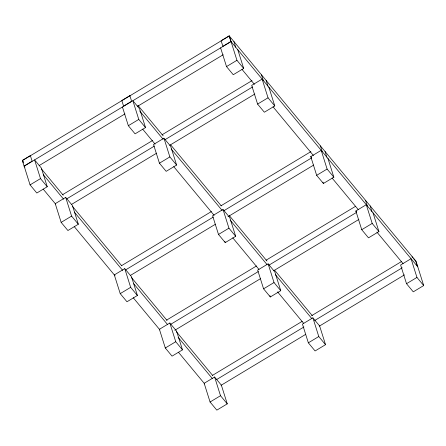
<?xml version="1.0" encoding="UTF-8"?>
<svg xmlns="http://www.w3.org/2000/svg" width="446" height="446" viewBox="0 0 446 446"><rect width="100%" height="100%" fill="white"/><g stroke="black" fill="none" stroke-linecap="round" stroke-linejoin="round"><path stroke-width="0.67" d="M24.073 166.057L22.3 160.443L30.361 155.587L32.129 161.201L24.073 166.057L24.959 167.127M229.177 35.858L221.121 40.714L222.888 46.328L230.95 41.472L229.177 35.858L416.029 261.228L423.7 285.557L413.264 291.846L406.518 283.706L400.614 264.991L411.05 258.708L416.954 277.423L423.7 285.557M22.601 160.426L229.272 35.97L236.943 60.305L243.689 68.439L233.252 74.727L226.507 66.588L220.608 47.873M231.045 41.584L24.162 166.168L30.066 184.884L36.812 193.023L47.248 186.735L41.35 168.019L34.598 159.885L40.502 178.601L47.248 186.735M39.159 165.572L124.925 113.925M137.435 106.393L223.201 54.741M30.066 184.884L40.502 178.601M128.337 125.705L138.773 119.422L132.875 100.701L139.62 108.841L145.519 127.556L135.082 133.845L128.337 125.705L122.438 106.99M226.507 66.588L236.943 60.305M62.602 194.673L152.538 140.512M162.065 134.776L252.001 80.614M65.69 197.383L55.254 203.666L61.152 222.381L67.903 230.521L78.34 224.238L72.436 205.517L65.69 197.383L71.594 216.098L78.34 224.238M163.961 138.204L153.524 144.487L159.428 163.203L166.174 171.342L176.61 165.053L170.712 146.338L163.961 138.204L169.865 156.92L176.61 165.053M66.755 198.855L154.305 146.132M165.026 139.676L252.581 86.948M71.416 204.48L156.585 153.19M169.692 145.296L254.861 94.011M61.152 222.381L71.594 216.098M159.428 163.203L169.865 156.92M257.598 104.085L268.035 97.802L262.131 79.087L251.695 85.37L257.598 104.085L264.344 112.225L274.781 105.936L268.877 87.221M121.485 265.699L211.421 211.538M220.948 205.801L310.884 151.64M124.763 268.631L114.321 274.914L120.225 293.63L126.971 301.769L137.407 295.486L131.509 276.765L124.763 268.631L130.661 287.347L137.407 295.486M223.033 209.453L212.597 215.736L218.495 234.451L225.247 242.591L235.683 236.302L229.779 217.587L223.033 209.453L228.937 228.168L235.683 236.302M310.767 156.618L321.204 150.335L327.102 169.051L333.853 177.185L323.411 183.473L316.666 175.334L310.767 156.618L311.609 157.633M125.638 269.875L213.188 217.152M223.909 210.696L311.464 157.973M130.299 275.5L215.468 224.21M227.978 216.678L313.744 165.031M120.225 293.63L130.661 287.347M218.495 234.451L228.937 228.168M316.666 175.334L327.102 169.051M166.592 320.105L256.528 265.95M266.061 260.208L355.401 206.409M169.842 323.004L159.406 329.287L165.304 348.003L172.05 356.142L182.486 349.859L176.588 331.144L169.842 323.004L175.741 341.72L182.486 349.859M268.113 263.826L257.676 270.109L263.58 288.824L270.326 296.964L280.763 290.68L274.859 271.96L268.113 263.826L274.017 282.541L280.763 290.68M355.847 210.991L366.283 204.708L372.187 223.424L378.933 231.563L368.496 237.846L361.745 229.707L355.847 210.991L356.688 212.012M170.746 324.287L258.301 271.564M269.022 265.108L356.577 212.385M174.815 330.274L260.581 278.622M273.682 270.733L358.857 219.443M165.304 348.003L175.741 341.72M263.58 288.824L274.017 282.541M361.745 229.707L372.187 223.424M212.229 375.521L302.165 321.365M311.693 315.623L401.629 261.467M214.61 377.004L204.173 383.287L210.072 402.002L216.823 410.142L227.259 403.859L221.355 385.138L214.61 377.004L220.514 395.719L227.259 403.859M312.88 317.825L302.444 324.108L308.348 342.823L315.093 350.963L325.53 344.674L319.631 325.959L312.88 317.825L318.784 336.54L325.53 344.674M216.382 379.702L303.932 326.979M314.653 320.523L402.208 267.801M221.043 385.327L305.622 334.4M319.319 326.149L404.489 274.859M210.072 402.002L220.514 395.719M308.348 342.823L318.784 336.54M406.518 283.706L416.954 277.423M412.004 256.751L412.857 257.771M413.704 258.797L415.823 261.35L417.395 266.346M230.95 41.472L417.796 266.842M268.035 97.802L274.781 105.936M241.972 69.347L254.398 84.333M273.041 106.817L313.432 155.531M332.069 178.015L358.255 209.598M376.898 232.082L403.084 263.67M137.864 105.295L163.158 135.807M170.707 144.911L221.3 205.935M229.289 215.574L267.015 261.072M274.558 270.176L312.284 315.679M139.631 110.909L163.152 139.286M171.141 148.919L222.18 210.479M230.169 220.118L267.009 264.55M275.444 274.719L311.838 318.617M138.773 119.422L145.519 127.556M142.67 129.15L155.096 144.136M173.734 166.62L214.125 215.334M232.762 237.818L258.948 269.401M277.59 291.885L303.776 323.467M41.456 168.967L63.204 195.203M72.525 206.442L121.786 265.861M131.553 277.641L167.055 320.468M176.376 331.707L212.77 375.604M43.229 174.587L63.644 199.211M74.292 212.056L122.672 270.404M133.767 283.79L167.495 324.476M178.149 337.321L212.324 378.543M22.3 160.443L23.186 161.513M43.156 189.076L55.583 204.062M74.22 226.546L115.051 275.795M133.248 297.744L159.88 329.862M178.523 352.346L204.703 383.928M373.029 212.842L378.933 231.563M370.191 205.94L371.958 211.555M365.525 200.315L367.298 205.929M327.949 158.469L333.853 177.185M325.078 151.529L326.846 157.143M320.412 145.903L322.185 151.517M323.004 182.18L323.411 183.473M266.195 80.503L267.962 86.117M261.529 74.878L263.302 80.492M237.79 49.723L243.689 68.439M233.938 41.595L235.705 47.209M269.919 295.67L270.326 296.964M224.84 241.297L225.247 242.591M22.796 161.051L23.387 162.924M129.875 95.661L121.814 100.512L123.581 106.131L131.642 101.275L129.875 95.661"/></g></svg>
